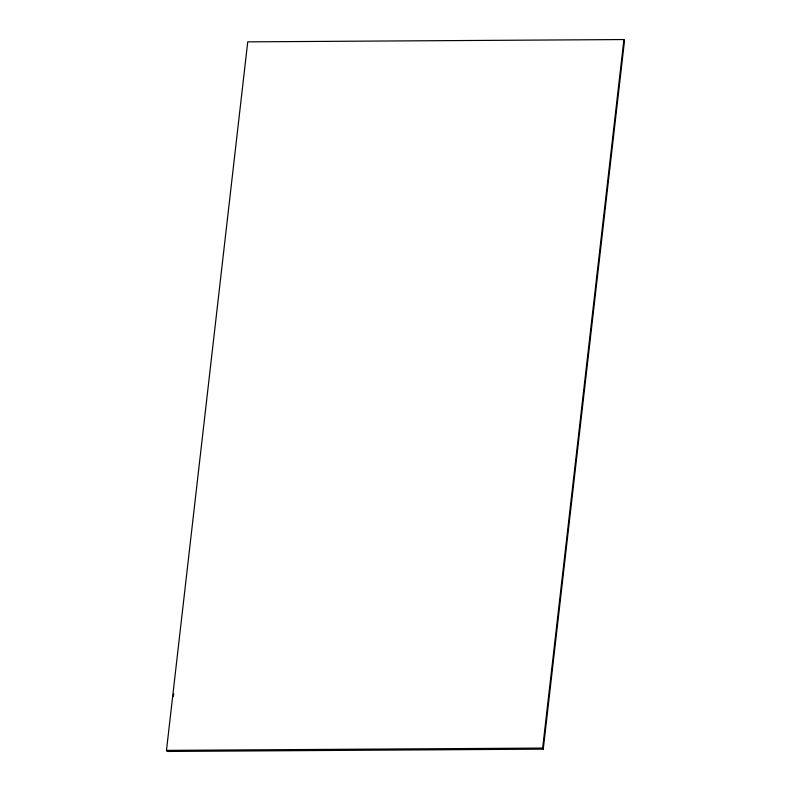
<?xml version="1.0" encoding="UTF-8"?>
<svg xmlns="http://www.w3.org/2000/svg" width="791" height="791" viewBox="0 0 791 791"><rect width="100%" height="100%" fill="white"/><g stroke="black" fill="none" stroke-linecap="round" stroke-linejoin="round"><path stroke-width="1.19" d="M166.476 750.372L247.741 41.854L623.911 39.55L624.524 40.628L543.259 749.146L167.089 751.45L166.476 750.372L542.646 748.078L543.259 749.146M173.417 696.288L173.694 693.836M542.646 748.078L623.911 39.55"/></g></svg>
